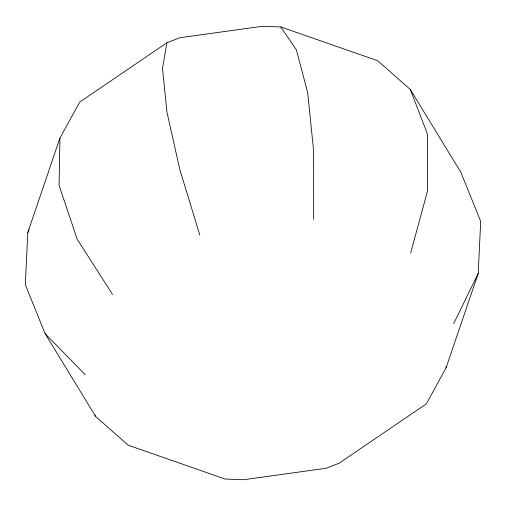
<?xml version="1.0" encoding="UTF-8"?>
<svg xmlns="http://www.w3.org/2000/svg" width="506" height="506" viewBox="0 0 506 506"><rect width="100%" height="100%" fill="white"/><g stroke="black" fill="none" stroke-linecap="round" stroke-linejoin="round"><path stroke-width="0.76" d="M59.929 138.132L27.798 232.482L25.3 284.593L45.091 333.612L95.678 416.489L128.258 445.242L225.221 479.049L243.5 479.739L326.218 468.259L339.071 463.249L426.324 403.883L446.071 367.868L478.202 273.518L480.7 221.407L460.909 172.388L410.322 89.511L377.742 60.758L280.779 26.951L262.5 26.261L179.782 37.741L166.929 42.751L79.676 102.117L59.929 138.132L59.082 185.386L77.216 239.262L112.56 294.479M446.071 367.868L446.096 366.293M166.929 42.751L162.502 68.342L166.936 112.003L179.788 169.472L199.813 235.113M410.619 253.126L427.608 190.642L427.507 134.267L410.322 89.511M27.798 232.482L29.184 229.661M453.654 323.619L478.202 273.518M45.091 333.612L85.229 374.744M280.779 26.951L296.339 49.771L307.661 92.478L313.631 150.902L313.663 219.319M95.115 415.021L95.678 416.489"/></g></svg>
